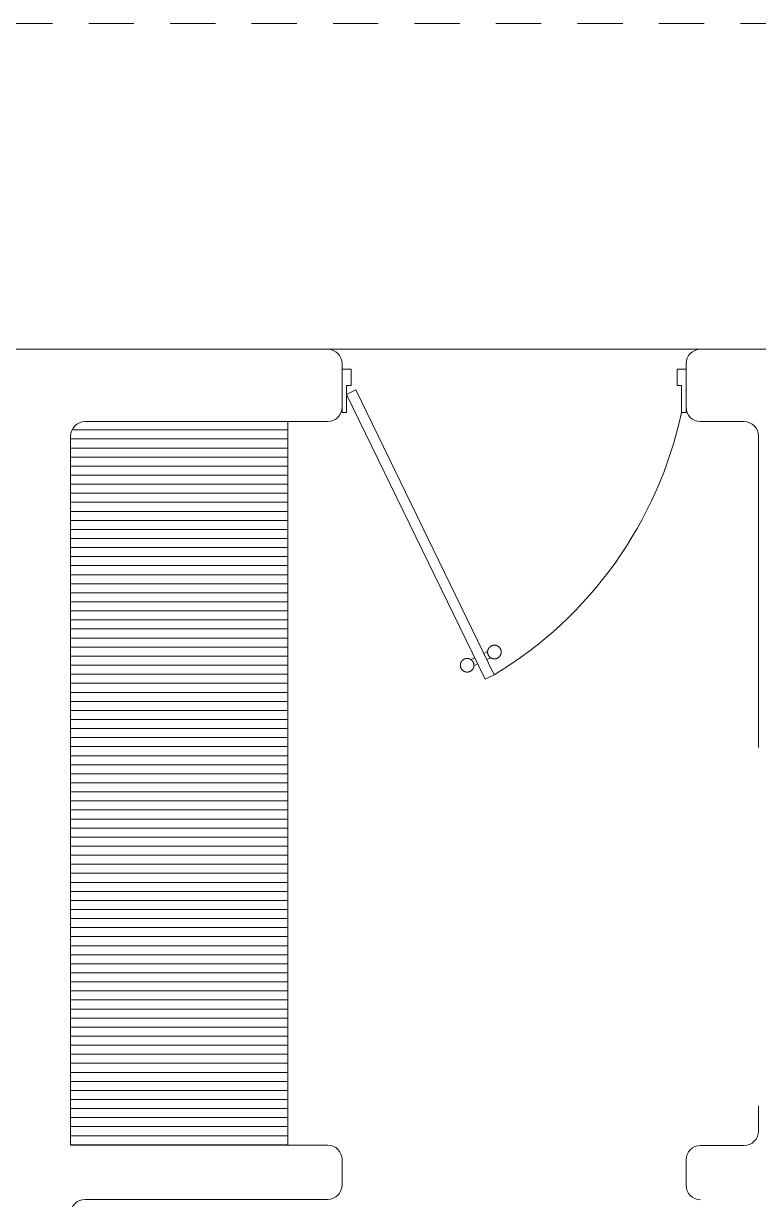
# Model space of a CAD drawing. Header units: metres. Extents: x -232 to 581, y 30 to 789.
# Drawn here: x 226.333 to 228.363, y 730.473 to 733.722 of the extents above; entities that cross this region are included whole.
import ezdxf

# ---------------------------------------------------------------- set-up
doc = ezdxf.new("R2010")
doc.units = ezdxf.units.M
doc.linetypes.add('HIDDEN2', pattern=[0.1875, 0.125, -0.0625])
for name, color, linetype, lineweight in [('A-DOOR', 35, 'Continuous', 5), ('A-WALL', 250, 'Continuous', 20), ('baños', 140, 'Continuous', 0), ('closets', 253, 'Continuous', 0)]:
    doc.layers.add(name, color=color, linetype=linetype, lineweight=lineweight)
doc.layers.add('PISO', color=7, linetype='Continuous', lineweight=5, true_color=0xe6e6e6)
doc.layers.add('Techos 1', color=7, linetype='HIDDEN2', lineweight=9, true_color=0x42391a)
doc.styles.get("Standard").update_dxf_attribs({"font": 'arial.ttf'})

# ---------------------------------------------------------------- blocks, each defined once
blk = doc.blocks.new('puerta 1.00')
at = {"layer": 'A-DOOR'}
for p, q in [((-0.15, -0.0125), (-0.9369, -0.3949)), ((-0.1376, -0.038), (-0.15, -0.0125)), ((-0.1376, -0.038), (-0.9245, -0.4204)), ((-0.8777, -0.3661), (-0.8826, -0.3559)), ((-0.8946, -0.3743), (-0.8996, -0.3641)), ((-0.9369, -0.3949), (-0.9245, -0.4204)), ((-0.8822, -0.3998), (-0.8772, -0.4101)), ((-0.8653, -0.3916), (-0.8603, -0.4018))]:
    blk.add_line(p, q, dxfattribs=at)
for points in [[(-0.08, 0), (-0.08, -0.025), (-0.125, -0.025), (-0.125, -0.0125), (-0.2, -0.0125), (-0.2, 0), (-0.08, 0)], [(-0.08, -0.95), (-0.08, -0.925), (-0.125, -0.925), (-0.125, -0.9375), (-0.2, -0.9375), (-0.2, -0.95), (-0.08, -0.95)]]:
    blk.add_lwpolyline(points, dxfattribs=at)
blk.add_arc((0.0366, 0.1602), 1.1229, 211.1336, 257.8343, dxfattribs=at)
for points in [[(-0.8982, -0.3642), (-0.9033, -0.3642), (-0.912, -0.3591), (-0.917, -0.3504), (-0.917, -0.3403), (-0.912, -0.3316), (-0.9033, -0.3265), (-0.8932, -0.3265), (-0.8844, -0.3316), (-0.8794, -0.3403), (-0.8794, -0.3504), (-0.8844, -0.3591), (-0.8932, -0.3642), (-0.8982, -0.3642)], [(-0.8617, -0.4394), (-0.8667, -0.4394), (-0.8754, -0.4344), (-0.8805, -0.4256), (-0.8805, -0.4156), (-0.8754, -0.4068), (-0.8667, -0.4018), (-0.8566, -0.4018), (-0.8479, -0.4068), (-0.8428, -0.4156), (-0.8428, -0.4257), (-0.8479, -0.4344), (-0.8566, -0.4394), (-0.8617, -0.4394)]]:
    blk.add_open_spline(points, degree=2, dxfattribs=at)
blk = doc.blocks.new('21.11.2025 LN09 2DO NIVEL')
at = {"layer": 'closets', "true_color": 0x000000}
h = blk.add_hatch(dxfattribs=at)
h.set_pattern_fill('LINE', color=18, scale=0.2)
h.set_pattern_definition([(0, (-699.358917, 326.674524), (0, 0.025), [])])
edge = h.paths.add_edge_path()
edge.add_line((265.7285, 145.4024), (265.1409, 145.9904))
edge.add_arc((265.1685, 145.9615), 0.04, 133.7078, 179.9999)
edge.add_line((265.1285, 145.9615), (265.1285, 144.0024))
edge.add_line((265.1285, 144.0024), (265.7285, 144.0024))
edge.add_line((265.7285, 144.0024), (265.7285, 145.4024))
edge = h.paths.add_edge_path()
edge.add_line((265.7285, 146.0015), (265.1685, 146.0015))
edge.add_arc((265.1685, 145.9615), 0.04, 90, 133.7078)
edge.add_line((265.1409, 145.9904), (265.7285, 145.4024))
edge.add_line((265.7285, 145.4024), (265.7285, 146.0015))
at = {"layer": 'A-WALL', "color": 18, "true_color": 0x000000}
for p, q in [((264.9685, 146.2015), (265.8385, 146.2015)), ((265.1285, 146.2015), (264.9985, 146.2015)), ((266.8685, 146.2015), (270.3635, 146.2015)), ((265.8785, 146.0415), (265.8785, 146.1615)), ((266.8285, 146.0415), (266.8285, 146.1615)), ((265.1685, 146.0015), (265.8385, 146.0015)), ((266.8685, 146.0015), (266.9885, 146.0015)), ((265.1285, 145.9615), (265.1285, 144.0024)), ((267.0285, 145.9615), (267.0285, 145.1015)), ((267.0285, 144.1115), (267.0285, 144.0415)), ((265.8385, 144.0024), (265.1285, 144.0024)), ((266.8685, 144.0015), (266.9885, 144.0015)), ((265.8785, 143.9624), (265.8785, 143.8924)), ((266.8285, 143.8915), (266.8285, 143.9615)), ((265.8385, 143.8524), (265.1685, 143.8524))]:
    blk.add_line(p, q, dxfattribs=at)
for centre, start, end in [((265.8385, 146.1615), 0, 90), ((266.8685, 146.1615), 90, 180), ((265.8385, 146.0415), 270, 0), ((266.8685, 146.0415), 180, 270), ((265.1685, 145.9615), 90, 180), ((266.9885, 145.9615), 0, 90), ((266.9885, 144.0415), 270, 360), ((265.8385, 143.9624), 0, 90), ((266.8685, 143.9615), 90, 180), ((265.8385, 143.8924), 270, 0), ((266.8685, 143.8915), 180, 270), ((265.1685, 143.8124), 90, 180)]:
    blk.add_arc(centre, 0.04, start, end, dxfattribs=at)
at = {"layer": 'closets', "color": 18, "true_color": 0x000000}
blk.add_line((265.7285, 146.0024), (265.7285, 144.0024), dxfattribs=at)
at = {"layer": 'PISO', "color": 18, "true_color": 0x000000}
blk.add_line((266.8685, 146.2015), (265.8385, 146.2015), dxfattribs=at)
at = {"layer": 'Techos 1', "color": 18, "true_color": 0x000000}
blk.add_line((258.4285, 147.1015), (270.5753, 147.1015), dxfattribs=at)
at = {"layer": 'A-DOOR', "color": 18, "true_color": 0x000000, "rotation": 90}
blk.add_blockref('puerta 1.00', (265.8785, 146.2265), dxfattribs=at)
at = {"layer": 'baños', "color": 18, "linetype": 'Continuous', "true_color": 0x000000, "flags": 8}
for tag, p in [('TRADENAME', (265.5139, 159.7825, 0)), ('MODELNUMBER', (265.5139, 159.7825, 0)), ('PRODUCT', (265.5139, 159.7825, 0)), ('MATERIAL', (265.5139, 159.7824, 0)), ('MODELNUMBER', (266.6886, 159.7825, 0)), ('PRODUCT', (266.6886, 159.7825, 0)), ('TRADENAME', (266.6886, 159.7825, 0)), ('MATERIAL', (266.6886, 159.7824, 0))]:
    blk.add_attdef(tag, p, '', height=0.0000254, rotation=180.0001, dxfattribs=at)

msp = doc.modelspace()

# ---------------------------------------------------------------- block references
at = {"color": 1}
msp.add_blockref('21.11.2025 LN09 2DO NIVEL', (-38.6658, 586.621), dxfattribs=at)

doc.saveas('drawing.dxf')
